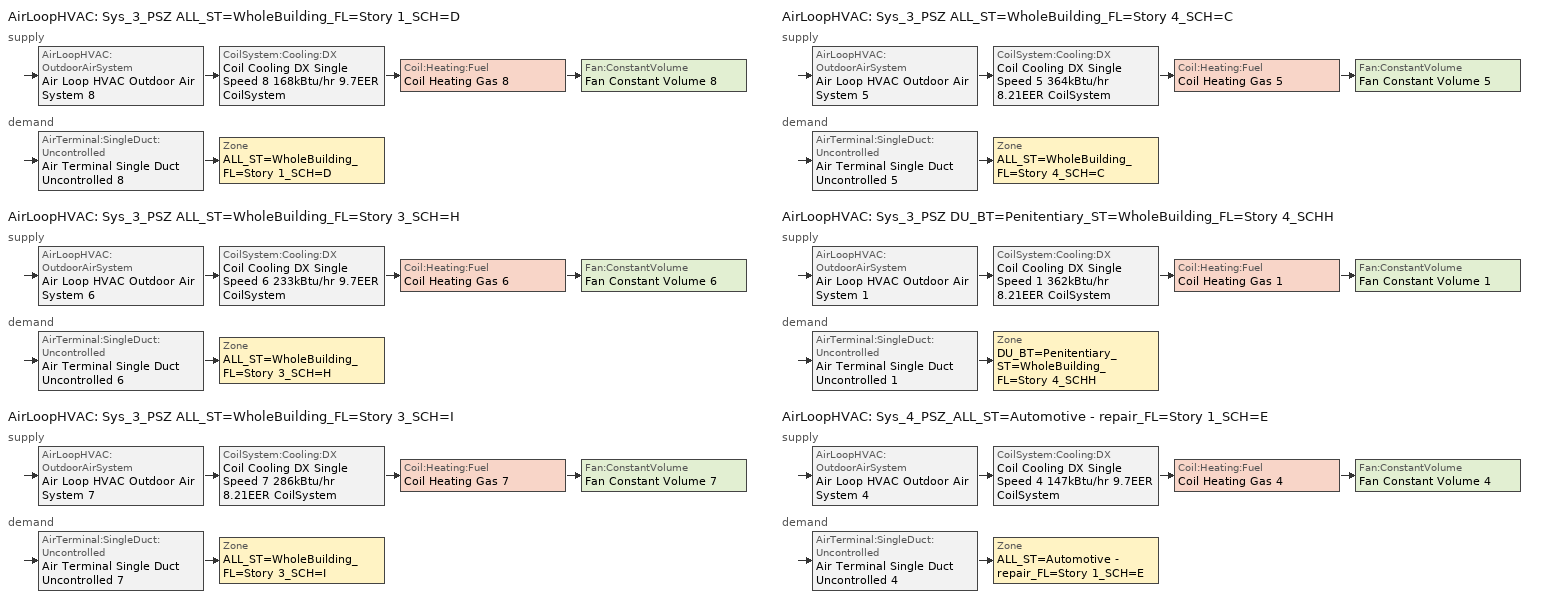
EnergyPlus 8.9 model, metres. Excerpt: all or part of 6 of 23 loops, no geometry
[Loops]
AirLoopHVAC 'Sys_3_PSZ ALL_ST=WholeBuilding_FL=Story 1_SCH=D'
 supply: AirLoopHVAC:OutdoorAirSystem 'Air Loop HVAC Outdoor Air System 8' > CoilSystem:Cooling:DX 'Coil Cooling DX Single Speed 8 168kBtu/hr 9.7EER CoilSystem' > Coil:Heating:Fuel 'Coil Heating Gas 8' > Fan:ConstantVolume 'Fan Constant Volume 8'
 demand: AirTerminal:SingleDuct:Uncontrolled 'Air Terminal Single Duct Uncontrolled 8' > Zone 'ALL_ST=WholeBuilding_FL=Story 1_SCH=D'
AirLoopHVAC 'Sys_3_PSZ ALL_ST=WholeBuilding_FL=Story 3_SCH=H'
 supply: AirLoopHVAC:OutdoorAirSystem 'Air Loop HVAC Outdoor Air System 6' > CoilSystem:Cooling:DX 'Coil Cooling DX Single Speed 6 233kBtu/hr 9.7EER CoilSystem' > Coil:Heating:Fuel 'Coil Heating Gas 6' > Fan:ConstantVolume 'Fan Constant Volume 6'
 demand: AirTerminal:SingleDuct:Uncontrolled 'Air Terminal Single Duct Uncontrolled 6' > Zone 'ALL_ST=WholeBuilding_FL=Story 3_SCH=H'
AirLoopHVAC 'Sys_3_PSZ ALL_ST=WholeBuilding_FL=Story 3_SCH=I'
 supply: AirLoopHVAC:OutdoorAirSystem 'Air Loop HVAC Outdoor Air System 7' > CoilSystem:Cooling:DX 'Coil Cooling DX Single Speed 7 286kBtu/hr 8.21EER CoilSystem' > Coil:Heating:Fuel 'Coil Heating Gas 7' > Fan:ConstantVolume 'Fan Constant Volume 7'
 demand: AirTerminal:SingleDuct:Uncontrolled 'Air Terminal Single Duct Uncontrolled 7' > Zone 'ALL_ST=WholeBuilding_FL=Story 3_SCH=I'
AirLoopHVAC 'Sys_3_PSZ ALL_ST=WholeBuilding_FL=Story 4_SCH=C'
 supply: AirLoopHVAC:OutdoorAirSystem 'Air Loop HVAC Outdoor Air System 5' > CoilSystem:Cooling:DX 'Coil Cooling DX Single Speed 5 364kBtu/hr 8.21EER CoilSystem' > Coil:Heating:Fuel 'Coil Heating Gas 5' > Fan:ConstantVolume 'Fan Constant Volume 5'
 demand: AirTerminal:SingleDuct:Uncontrolled 'Air Terminal Single Duct Uncontrolled 5' > Zone 'ALL_ST=WholeBuilding_FL=Story 4_SCH=C'
AirLoopHVAC 'Sys_3_PSZ DU_BT=Penitentiary_ST=WholeBuilding_FL=Story 4_SCHH'
 supply: AirLoopHVAC:OutdoorAirSystem 'Air Loop HVAC Outdoor Air System 1' > CoilSystem:Cooling:DX 'Coil Cooling DX Single Speed 1 362kBtu/hr 8.21EER CoilSystem' > Coil:Heating:Fuel 'Coil Heating Gas 1' > Fan:ConstantVolume 'Fan Constant Volume 1'
 demand: AirTerminal:SingleDuct:Uncontrolled 'Air Terminal Single Duct Uncontrolled 1' > Zone 'DU_BT=Penitentiary_ST=WholeBuilding_FL=Story 4_SCHH'
AirLoopHVAC 'Sys_4_PSZ_ALL_ST=Automotive - repair_FL=Story 1_SCH=E'
 supply: AirLoopHVAC:OutdoorAirSystem 'Air Loop HVAC Outdoor Air System 4' > CoilSystem:Cooling:DX 'Coil Cooling DX Single Speed 4 147kBtu/hr 9.7EER CoilSystem' > Coil:Heating:Fuel 'Coil Heating Gas 4' > Fan:ConstantVolume 'Fan Constant Volume 4'
 demand: AirTerminal:SingleDuct:Uncontrolled 'Air Terminal Single Duct Uncontrolled 4' > Zone 'ALL_ST=Automotive - repair_FL=Story 1_SCH=E'
[ZoneControl:Thermostat] Control Object Type 1=ThermostatSetpoint:DualSetpoint
Name | Zone or ZoneList | Control Type Schedule | Control Name 1
ALL_ST=Automotive - repair_FL=Story 1_SCH=E Thermostat | ALL_ST=Automotive - repair_FL=Story 1_SCH=E | ALL_ST=Automotive - repair_FL=Story 1_SCH=E Thermostat Schedule | Space Function Automotive - repair Thermostat 3
ALL_ST=WholeBuilding_FL=Story 1_SCH=D Thermostat | ALL_ST=WholeBuilding_FL=Story 1_SCH=D | ALL_ST=WholeBuilding_FL=Story 1_SCH=D Thermostat Schedule | School/university WholeBuilding Thermostat 3
ALL_ST=WholeBuilding_FL=Story 3_SCH=H Thermostat | ALL_ST=WholeBuilding_FL=Story 3_SCH=H | ALL_ST=WholeBuilding_FL=Story 3_SCH=H Thermostat Schedule | Police station WholeBuilding Thermostat 3
ALL_ST=WholeBuilding_FL=Story 3_SCH=I Thermostat | ALL_ST=WholeBuilding_FL=Story 3_SCH=I | ALL_ST=WholeBuilding_FL=Story 3_SCH=I Thermostat Schedule | Religious WholeBuilding Thermostat 3
ALL_ST=WholeBuilding_FL=Story 4_SCH=C Thermostat | ALL_ST=WholeBuilding_FL=Story 4_SCH=C | ALL_ST=WholeBuilding_FL=Story 4_SCH=C Thermostat Schedule | Performing arts theatre WholeBuilding Thermostat 3
DU_BT=Penitentiary_ST=WholeBuilding_FL=Story 4_SCHH Thermostat | DU_BT=Penitentiary_ST=WholeBuilding_FL=Story 4_SCHH | DU_BT=Penitentiary_ST=WholeBuilding_FL=Story 4_SCHH Thermostat Schedule | Penitentiary WholeBuilding Thermostat 3
[ThermostatSetpoint:DualSetpoint]
Name | Heating Setpoint Temperature Schedule | Cooling Setpoint Temperature Schedule
Space Function Automotive - repair Thermostat 3 | NECB-E-Thermostat Setpoint-Heating | NECB-E-Thermostat Setpoint-Cooling
School/university WholeBuilding Thermostat 3 | NECB-D-Thermostat Setpoint-Heating | NECB-D-Thermostat Setpoint-Cooling
Police station WholeBuilding Thermostat 3; Penitentiary WholeBuilding Thermostat 3 | NECB-H-Thermostat Setpoint-Heating | NECB-H-Thermostat Setpoint-Cooling
Religious WholeBuilding Thermostat 3 | NECB-I-Thermostat Setpoint-Heating | NECB-I-Thermostat Setpoint-Cooling
Performing arts theatre WholeBuilding Thermostat 3 | NECB-C-Thermostat Setpoint-Heating | NECB-C-Thermostat Setpoint-Cooling
[Zone equipment]
ALL_ST=Automotive - repair_FL=Story 1_SCH=E: Air Terminal Single Duct Uncontrolled 4, Zone HVAC Baseboard Convective Water 4
ALL_ST=WholeBuilding_FL=Story 1_SCH=D: Air Terminal Single Duct Uncontrolled 8, Zone HVAC Baseboard Convective Water 8
ALL_ST=WholeBuilding_FL=Story 3_SCH=H: Air Terminal Single Duct Uncontrolled 6, Zone HVAC Baseboard Convective Water 6
ALL_ST=WholeBuilding_FL=Story 3_SCH=I: Air Terminal Single Duct Uncontrolled 7, Zone HVAC Baseboard Convective Water 7
ALL_ST=WholeBuilding_FL=Story 4_SCH=C: Air Terminal Single Duct Uncontrolled 5, Zone HVAC Baseboard Convective Water 5
DU_BT=Penitentiary_ST=WholeBuilding_FL=Story 4_SCHH: Air Terminal Single Duct Uncontrolled 1, Zone HVAC Baseboard Convective Water 1
[Sizing:Zone] Zone Cooling Design Supply Air Temperature Input Method=SupplyAirTemperature; Zone Cooling Design Supply Air Temperature {C}=13; Zone Cooling Design Supply Air Temperature Difference {deltaC}=11.11; Zone Heating Design Supply Air Temperature Input Method=SupplyAirTemperature; Zone Heating Design Supply Air Temperature {C}=43; Zone Heating Design Supply Air Temperature Difference {deltaC}=11.11; Zone Cooling Design Supply Air Humidity Ratio {kgWater/kgDryAir}=0.0085; Zone Heating Design Supply Air Humidity Ratio {kgWater/kgDryAir}=0.008; Zone Heating Sizing Factor=1.3; Zone Cooling Sizing Factor=1.1; Cooling Design Air Flow Method=DesignDay; Cooling Design Air Flow Rate {m3/s}=0; Cooling Minimum Air Flow per Zone Floor Area {m3/s-m2}=0.000762; Cooling Minimum Air Flow {m3/s}=0; Cooling Minimum Air Flow Fraction=0; Heating Design Air Flow Method=DesignDay; Heating Design Air Flow Rate {m3/s}=0; Heating Maximum Air Flow per Zone Floor Area {m3/s-m2}=0.002032; Heating Maximum Air Flow {m3/s}=0.141576; Heating Maximum Air Flow Fraction=0.3; Account for Dedicated Outdoor Air System=No
Name | Design Specification Outdoor Air Object | Design Specification Zone Air Distribution Object
ALL_ST=Automotive - repair_FL=Story 1_SCH=E | Space Function Automotive - repair Ventilation | ALL_ST=Automotive - repair_FL=Story 1_SCH=E Design Spec Zone Air Dist
ALL_ST=WholeBuilding_FL=Story 1_SCH=D | School/university WholeBuilding Ventilation | ALL_ST=WholeBuilding_FL=Story 1_SCH=D Design Spec Zone Air Dist
ALL_ST=WholeBuilding_FL=Story 3_SCH=H | Police station WholeBuilding Ventilation | ALL_ST=WholeBuilding_FL=Story 3_SCH=H Design Spec Zone Air Dist
ALL_ST=WholeBuilding_FL=Story 3_SCH=I | Religious WholeBuilding Ventilation | ALL_ST=WholeBuilding_FL=Story 3_SCH=I Design Spec Zone Air Dist
ALL_ST=WholeBuilding_FL=Story 4_SCH=C | Performing arts theatre WholeBuilding Ventilation | ALL_ST=WholeBuilding_FL=Story 4_SCH=C Design Spec Zone Air Dist
DU_BT=Penitentiary_ST=WholeBuilding_FL=Story 4_SCHH | Penitentiary WholeBuilding Ventilation | DU_BT=Penitentiary_ST=WholeBuilding_FL=Story 4_SCHH Design Spec Zone Air Dist
[DesignSpecification:ZoneAirDistribution] Zone Air Distribution Effectiveness in Cooling Mode=1; Zone Air Distribution Effectiveness in Heating Mode=1
ALL_ST=Automotive - repair_FL=Story 1_SCH=E Design Spec Zone Air Dist; ALL_ST=WholeBuilding_FL=Story 1_SCH=D Design Spec Zone Air Dist; ALL_ST=WholeBuilding_FL=Story 3_SCH=H Design Spec Zone Air Dist; ALL_ST=WholeBuilding_FL=Story 3_SCH=I Design Spec Zone Air Dist; ALL_ST=WholeBuilding_FL=Story 4_SCH=C Design Spec Zone Air Dist; DU_BT=Penitentiary_ST=WholeBuilding_FL=Story 4_SCHH Design Spec Zone Air Dist
[Controller:MechanicalVentilation] Demand Controlled Ventilation=No; System Outdoor Air Method=ZoneSum
Name | Availability Schedule | Zone Name 1 | Design Specification Outdoor Air Object Name 1 | Design Specification Zone Air Distribution Object Name 1
Controller Mechanical Ventilation 4 | Sys_4_PSZ_ALL_ST=Automotive - repair_FL=Story 1_SCH=E Occ Sch | ALL_ST=Automotive - repair_FL=Story 1_SCH=E | Space Function Automotive - repair Ventilation | ALL_ST=Automotive - repair_FL=Story 1_SCH=E Design Spec Zone Air Dist
Controller Mechanical Ventilation 8 | Sys_3_PSZ ALL_ST=WholeBuilding_FL=Story 1_SCH=D Occ Sch | ALL_ST=WholeBuilding_FL=Story 1_SCH=D | School/university WholeBuilding Ventilation | ALL_ST=WholeBuilding_FL=Story 1_SCH=D Design Spec Zone Air Dist
Controller Mechanical Ventilation 6 | Sys_3_PSZ ALL_ST=WholeBuilding_FL=Story 3_SCH=H Occ Sch | ALL_ST=WholeBuilding_FL=Story 3_SCH=H | Police station WholeBuilding Ventilation | ALL_ST=WholeBuilding_FL=Story 3_SCH=H Design Spec Zone Air Dist
Controller Mechanical Ventilation 7 | Sys_3_PSZ ALL_ST=WholeBuilding_FL=Story 3_SCH=I Occ Sch | ALL_ST=WholeBuilding_FL=Story 3_SCH=I | Religious WholeBuilding Ventilation | ALL_ST=WholeBuilding_FL=Story 3_SCH=I Design Spec Zone Air Dist
Controller Mechanical Ventilation 5 | Sys_3_PSZ ALL_ST=WholeBuilding_FL=Story 4_SCH=C Occ Sch | ALL_ST=WholeBuilding_FL=Story 4_SCH=C | Performing arts theatre WholeBuilding Ventilation | ALL_ST=WholeBuilding_FL=Story 4_SCH=C Design Spec Zone Air Dist
Controller Mechanical Ventilation 1 | Sys_3_PSZ DU_BT=Penitentiary_ST=WholeBuilding_FL=Story 4_SCHH Occ Sch | DU_BT=Penitentiary_ST=WholeBuilding_FL=Story 4_SCHH | Penitentiary WholeBuilding Ventilation | DU_BT=Penitentiary_ST=WholeBuilding_FL=Story 4_SCHH Design Spec Zone Air Dist
[DesignSpecification:OutdoorAir] Outdoor Air Method=Sum; Outdoor Air Flow per Person {m3/s-person}=0; Outdoor Air Flow per Zone {m3/s}=0; Outdoor Air Flow Air Changes per Hour {1/hr}=0
Name | Outdoor Air Flow per Zone Floor Area {m3/s-m2}
Space Function Automotive - repair Ventilation | 0.00127
School/university WholeBuilding Ventilation | 0.00074676
Police station WholeBuilding Ventilation | 0.00040132
Religious WholeBuilding Ventilation | 0.00077724
Performing arts theatre WholeBuilding Ventilation | 0.00059944
Penitentiary WholeBuilding Ventilation | 0.000381
[AirTerminal:SingleDuct:Uncontrolled] Availability Schedule=Always On Discrete; Maximum Air Flow Rate {m3/s}=AutoSize
Air Terminal Single Duct Uncontrolled 4; Air Terminal Single Duct Uncontrolled 8; Air Terminal Single Duct Uncontrolled 6; Air Terminal Single Duct Uncontrolled 7; Air Terminal Single Duct Uncontrolled 5; Air Terminal Single Duct Uncontrolled 1
[AirLoopHVAC] Design Supply Air Flow Rate {m3/s}=AutoSize
Sys_3_PSZ ALL_ST=WholeBuilding_FL=Story 1_SCH=D; Sys_3_PSZ ALL_ST=WholeBuilding_FL=Story 3_SCH=H; Sys_3_PSZ ALL_ST=WholeBuilding_FL=Story 3_SCH=I; Sys_3_PSZ ALL_ST=WholeBuilding_FL=Story 4_SCH=C; Sys_3_PSZ DU_BT=Penitentiary_ST=WholeBuilding_FL=Story 4_SCHH; Sys_4_PSZ_ALL_ST=Automotive - repair_FL=Story 1_SCH=E
[Sizing:System] Type of Load to Size On=Sensible; Design Outdoor Air Flow Rate {m3/s}=Autosize; Central Heating Maximum System Air Flow Ratio=1; Preheat Design Temperature {C}=7; Preheat Design Humidity Ratio {kgWater/kgDryAir}=0.008; Precool Design Temperature {C}=13; Precool Design Humidity Ratio {kgWater/kgDryAir}=0.008; Central Cooling Design Supply Air Temperature {C}=13; Central Heating Design Supply Air Temperature {C}=43; Type of Zone Sum to Use=NonCoincident; 100% Outdoor Air in Cooling=No; 100% Outdoor Air in Heating=No; Central Cooling Design Supply Air Humidity Ratio {kgWater/kgDryAir}=0.0085; Central Heating Design Supply Air Humidity Ratio {kgWater/kgDryAir}=0.008; Cooling Supply Air Flow Rate Method=DesignDay; Cooling Supply Air Flow Rate {m3/s}=0; Cooling Supply Air Flow Rate Per Floor Area {m3/s-m2}=0.00996765; Cooling Fraction of Autosized Cooling Supply Air Flow Rate=1; Cooling Supply Air Flow Rate Per Unit Cooling Capacity {m3/s-W}=3.94755e-05; Heating Supply Air Flow Rate Method=DesignDay; Heating Supply Air Flow Rate {m3/s}=0; Heating Supply Air Flow Rate Per Floor Area {m3/s-m2}=0.00996765; Heating Fraction of Autosized Heating Supply Air Flow Rate=1; Heating Fraction of Autosized Cooling Supply Air Flow Rate=1; Heating Supply Air Flow Rate Per Unit Heating Capacity {m3/s-W}=3.15882e-05; System Outdoor Air Method=ZoneSum; Zone Maximum Outdoor Air Fraction=1; Cooling Design Capacity Method=CoolingDesignCapacity; Cooling Design Capacity {W}=Autosize; Cooling Design Capacity Per Floor Area {W/m2}=234.7; Fraction of Autosized Cooling Design Capacity=1; Heating Design Capacity Method=HeatingDesignCapacity; Heating Design Capacity {W}=Autosize; Heating Design Capacity Per Floor Area {W/m2}=157; Fraction of Autosized Heating Design Capacity=1; Central Cooling Capacity Control Method=OnOff
Sys_3_PSZ ALL_ST=WholeBuilding_FL=Story 1_SCH=D; Sys_3_PSZ ALL_ST=WholeBuilding_FL=Story 3_SCH=H; Sys_3_PSZ ALL_ST=WholeBuilding_FL=Story 3_SCH=I; Sys_3_PSZ ALL_ST=WholeBuilding_FL=Story 4_SCH=C; Sys_3_PSZ DU_BT=Penitentiary_ST=WholeBuilding_FL=Story 4_SCHH; Sys_4_PSZ_ALL_ST=Automotive - repair_FL=Story 1_SCH=E
[Controller:OutdoorAir] Minimum Outdoor Air Flow Rate {m3/s}=Autosize; Maximum Outdoor Air Flow Rate {m3/s}=Autosize; Economizer Control Type=DifferentialEnthalpy; Economizer Control Action Type=ModulateFlow; Lockout Type=NoLockout; Minimum Limit Type=FixedMinimum; High Humidity Control=No; Control High Indoor Humidity Based on Outdoor Humidity Ratio=Yes
Name | Minimum Outdoor Air Schedule | Mechanical Ventilation Controller | Heat Recovery Bypass Control Type
Controller Outdoor Air 8 | Sys_3_PSZ ALL_ST=WholeBuilding_FL=Story 1_SCH=D Occ Sch | Controller Mechanical Ventilation 8 | BypassWhenWithinEconomizerLimits
Controller Outdoor Air 6 | Sys_3_PSZ ALL_ST=WholeBuilding_FL=Story 3_SCH=H Occ Sch | Controller Mechanical Ventilation 6 | BypassWhenWithinEconomizerLimits
Controller Outdoor Air 7 | Sys_3_PSZ ALL_ST=WholeBuilding_FL=Story 3_SCH=I Occ Sch | Controller Mechanical Ventilation 7 | BypassWhenWithinEconomizerLimits
Controller Outdoor Air 5 | Sys_3_PSZ ALL_ST=WholeBuilding_FL=Story 4_SCH=C Occ Sch | Controller Mechanical Ventilation 5 | BypassWhenWithinEconomizerLimits
Controller Outdoor Air 1 | Sys_3_PSZ DU_BT=Penitentiary_ST=WholeBuilding_FL=Story 4_SCHH Occ Sch | Controller Mechanical Ventilation 1 | BypassWhenWithinEconomizerLimits
Controller Outdoor Air 4 | Sys_4_PSZ_ALL_ST=Automotive - repair_FL=Story 1_SCH=E Occ Sch | Controller Mechanical Ventilation 4 | BypassWhenOAFlowGreaterThanMinimum
[HeatExchanger:AirToAir:SensibleAndLatent]
Sys_4_PSZ_ALL_ST=Automotive - repair_FL=Story 1_SCH=E ERV: Availability Schedule=Always On Discrete; Nominal Supply Air Flow Rate {m3/s}=Autosize; Sensible Effectiveness at 100% Heating Air Flow=0.5; Latent Effectiveness at 100% Heating Air Flow=0.5; Sensible Effectiveness at 75% Heating Air Flow=0.5; Latent Effectiveness at 75% Heating Air Flow=0.5; Sensible Effectiveness at 100% Cooling Air Flow=0.5; Latent Effectiveness at 100% Cooling Air Flow=0.5; Sensible Effectiveness at 75% Cooling Air Flow=0.5; Latent Effectiveness at 75% Cooling Air Flow=0.5; Nominal Electric Power {W}=1758.55; Supply Air Outlet Temperature Control=Yes; Heat Exchanger Type=Rotary; Frost Control Type=ExhaustOnly; Threshold Temperature {C}=-23.3; Initial Defrost Time Fraction=0.167; Rate of Defrost Time Fraction Increase {1/K}=1.44; Economizer Lockout=Yes
[SetpointManager:OutdoorAirPretreat]
Setpoint Manager Outdoor Air Pretreat 7: Control Variable=Temperature; Minimum Setpoint Temperature {C}=-99; Maximum Setpoint Temperature {C}=99; Minimum Setpoint Humidity Ratio {kgWater/kgDryAir}=1e-05; Maximum Setpoint Humidity Ratio {kgWater/kgDryAir}=1
[SetpointManager:MixedAir] Control Variable=Temperature
Node 133 OS Default SPM; Node 132 OS Default SPM; Node 131 OS Default SPM; Node 107 OS Default SPM; Node 106 OS Default SPM; Node 105 OS Default SPM; Node 120 OS Default SPM; Node 119 OS Default SPM; Node 118 OS Default SPM; Node 94 OS Default SPM; Node 93 OS Default SPM; Node 92 OS Default SPM; Node 35 OS Default SPM; Node 33 OS Default SPM; Node 32 OS Default SPM; Node 81 OS Default SPM; Node 80 OS Default SPM; Node 79 OS Default SPM
[CoilSystem:Cooling:DX] Availability Schedule=Always On Discrete
Name | Cooling Coil
Coil Cooling DX Single Speed 8 168kBtu/hr 9.7EER CoilSystem | Coil Cooling DX Single Speed 8 168kBtu/hr 9.7EER
Coil Cooling DX Single Speed 6 233kBtu/hr 9.7EER CoilSystem | Coil Cooling DX Single Speed 6 233kBtu/hr 9.7EER
Coil Cooling DX Single Speed 7 286kBtu/hr 8.21EER CoilSystem | Coil Cooling DX Single Speed 7 286kBtu/hr 8.21EER
Coil Cooling DX Single Speed 5 364kBtu/hr 8.21EER CoilSystem | Coil Cooling DX Single Speed 5 364kBtu/hr 8.21EER
Coil Cooling DX Single Speed 1 362kBtu/hr 8.21EER CoilSystem | Coil Cooling DX Single Speed 1 362kBtu/hr 8.21EER
Coil Cooling DX Single Speed 4 147kBtu/hr 9.7EER CoilSystem | Coil Cooling DX Single Speed 4 147kBtu/hr 9.7EER
[Coil:Cooling:DX:SingleSpeed] Availability Schedule=Always On Discrete; Gross Rated Total Cooling Capacity {W}=Autosize; Gross Rated Sensible Heat Ratio=Autosize; Rated Air Flow Rate {m3/s}=Autosize; Rated Evaporator Fan Power Per Volume Flow Rate {W/(m3/s)}=773.3; Total Cooling Capacity Function of Temperature Curve=DXCOOL-NECB2011-REF-CAPFT; Total Cooling Capacity Function of Flow Fraction Curve=DXCOOL-NECB2011-REF-CAPFFLOW; Energy Input Ratio Function of Temperature Curve=DXCOOL-NECB2011-REF-COOLEIRFT; Energy Input Ratio Function of Flow Fraction Curve=DXCOOL-NECB2011-REF-COOLEIRFFLOW; Part Load Fraction Correlation Curve=DXCOOL-NECB2011-REF-COOLPLFFPLR; Condenser Type=AirCooled; Evaporative Condenser Effectiveness=0; Evaporative Condenser Air Flow Rate {m3/s}=Autosize; Evaporative Condenser Pump Rated Power Consumption {W}=Autosize; Crankcase Heater Capacity {W}=0; Maximum Outdoor Dry-Bulb Temperature for Crankcase Heater Operation {C}=0; Basin Heater Capacity {W/K}=0; Basin Heater Setpoint Temperature {C}=10
Name | Gross Rated Cooling COP {W/W}
Coil Cooling DX Single Speed 8 168kBtu/hr 9.7EER | 3.40641
Coil Cooling DX Single Speed 6 233kBtu/hr 9.7EER | 3.45573
Coil Cooling DX Single Speed 7 286kBtu/hr 8.21EER | 2.9592
Coil Cooling DX Single Speed 5 364kBtu/hr 8.21EER | 3.00945
Coil Cooling DX Single Speed 1 362kBtu/hr 8.21EER | 3.00797
Coil Cooling DX Single Speed 4 147kBtu/hr 9.7EER | 3.39037
[Coil:Heating:Fuel] Availability Schedule=Always On Discrete; Fuel Type=NaturalGas; Burner Efficiency=0.81; Nominal Capacity {W}=AutoSize; Parasitic Electric Load {W}=0; Part Load Fraction Correlation Curve=FURNACE-EFFPLR-NECB2011; Parasitic Fuel Load {W}=0
Coil Heating Gas 8; Coil Heating Gas 6; Coil Heating Gas 7; Coil Heating Gas 5; Coil Heating Gas 1; Coil Heating Gas 4
[Fan:ConstantVolume] Fan Total Efficiency=0.39975; Pressure Rise {Pa}=640; Maximum Flow Rate {m3/s}=AutoSize; Motor Efficiency=0.615; Motor In Airstream Fraction=1
Name | Availability Schedule
Fan Constant Volume 8 | Sys_3_PSZ ALL_ST=WholeBuilding_FL=Story 1_SCH=D Occ Sch
Fan Constant Volume 6 | Sys_3_PSZ ALL_ST=WholeBuilding_FL=Story 3_SCH=H Occ Sch
Fan Constant Volume 7 | Sys_3_PSZ ALL_ST=WholeBuilding_FL=Story 3_SCH=I Occ Sch
Fan Constant Volume 5 | Sys_3_PSZ ALL_ST=WholeBuilding_FL=Story 4_SCH=C Occ Sch
Fan Constant Volume 1 | Sys_3_PSZ DU_BT=Penitentiary_ST=WholeBuilding_FL=Story 4_SCHH Occ Sch
Fan Constant Volume 4 | Sys_4_PSZ_ALL_ST=Automotive - repair_FL=Story 1_SCH=E Occ Sch
[SetpointManager:SingleZone:Reheat] Control Variable=Temperature; Minimum Supply Air Temperature {C}=13; Maximum Supply Air Temperature {C}=43
Name | Control Zone
Setpoint Manager Single Zone Reheat 8 | ALL_ST=WholeBuilding_FL=Story 1_SCH=D
Setpoint Manager Single Zone Reheat 6 | ALL_ST=WholeBuilding_FL=Story 3_SCH=H
Setpoint Manager Single Zone Reheat 7 | ALL_ST=WholeBuilding_FL=Story 3_SCH=I
Setpoint Manager Single Zone Reheat 5 | ALL_ST=WholeBuilding_FL=Story 4_SCH=C
Setpoint Manager Single Zone Reheat 1 | DU_BT=Penitentiary_ST=WholeBuilding_FL=Story 4_SCHH
Setpoint Manager Single Zone Reheat 4 | ALL_ST=Automotive - repair_FL=Story 1_SCH=E
[Schedule:Compact]
ALL_ST=Automotive - repair_FL=Story 1_SCH=E Thermostat Schedule; ALL_ST=WholeBuilding_FL=Story 1_SCH=D Thermostat Schedule; ALL_ST=WholeBuilding_FL=Story 3_SCH=H Thermostat Schedule; ALL_ST=WholeBuilding_FL=Story 3_SCH=I Thermostat Schedule; ALL_ST=WholeBuilding_FL=Story 4_SCH=C Thermostat Schedule; DU_BT=Penitentiary_ST=WholeBuilding_FL=Story 4_SCHH Thermostat Schedule: Through: 12/31, For: AllDays, Until: 24:00, 4
[Schedule:Day:Interval]
NECB-C-Thermostat Setpoint-Heating Sun|Hol Day: No, 09:00, 18, 10:00, 20, 19:00, 22, 24:00, 18
NECB-C-Thermostat Setpoint-Heating Default|Wkdy Day; NECB-C-Thermostat Setpoint-Heating Sat Day; NECB-C-Thermostat Setpoint-Heating Default: No, 07:00, 18, 08:00, 20, 21:00, 22, 24:00, 18
NECB-C-Thermostat Setpoint-Cooling Sun|Hol Day: No, 09:00, 35, 19:00, 24, 24:00, 35
NECB-C-Thermostat Setpoint-Cooling Default|Wkdy Day; NECB-C-Thermostat Setpoint-Cooling Sat Day; NECB-C-Thermostat Setpoint-Cooling Default: No, 07:00, 35, 21:00, 24, 24:00, 35
NECB-E-Thermostat Setpoint-Heating Sun|Hol Day; NECB-D-Thermostat Setpoint-Heating Sun|Hol Day; NECB-D-Thermostat Setpoint-Heating Sat Day: No, 24:00, 18
NECB-E-Thermostat Setpoint-Heating Default|Wkdy Day; NECB-E-Thermostat Setpoint-Heating Default: No, 07:00, 18, 08:00, 20, 19:00, 22, 24:00, 18
NECB-E-Thermostat Setpoint-Heating Sat Day: No, 08:00, 18, 09:00, 20, 17:00, 22, 24:00, 18
NECB-E-Thermostat Setpoint-Cooling Sun|Hol Day; NECB-D-Thermostat Setpoint-Cooling Sun|Hol Day; NECB-D-Thermostat Setpoint-Cooling Sat Day: No, 24:00, 35
NECB-E-Thermostat Setpoint-Cooling Default|Wkdy Day; NECB-E-Thermostat Setpoint-Cooling Default: No, 07:00, 35, 19:00, 24, 24:00, 35
NECB-E-Thermostat Setpoint-Cooling Sat Day: No, 08:00, 35, 17:00, 24, 24:00, 35
Sys_4_PSZ_ALL_ST=Automotive - repair_FL=Story 1_SCH=E Occ Sch Sunday; Sys_3_PSZ ALL_ST=WholeBuilding_FL=Story 1_SCH=D Occ Sch Sunday; Sys_3_PSZ ALL_ST=WholeBuilding_FL=Story 1_SCH=D Occ Sch Saturday: No, 24:00, 0
Sys_4_PSZ_ALL_ST=Automotive - repair_FL=Story 1_SCH=E Occ Sch Monday; Sys_4_PSZ_ALL_ST=Automotive - repair_FL=Story 1_SCH=E Occ Sch Tuesday; Sys_4_PSZ_ALL_ST=Automotive - repair_FL=Story 1_SCH=E Occ Sch Wednesday; Sys_4_PSZ_ALL_ST=Automotive - repair_FL=Story 1_SCH=E Occ Sch Thursday; Sys_4_PSZ_ALL_ST=Automotive - repair_FL=Story 1_SCH=E Occ Sch Friday: No, 08:00, 0, 19:00, 1, 24:00, 0
Sys_4_PSZ_ALL_ST=Automotive - repair_FL=Story 1_SCH=E Occ Sch Saturday: No, 09:00, 0, 13:00, 1, 24:00, 0
Sys_4_PSZ_ALL_ST=Automotive - repair_FL=Story 1_SCH=E Occ Sch Default; Sys_4_PSZ_ALL_ST=Automotive - repair_FL=Story 1_SCH=E Occ Sch Summer Design Day; Sys_4_PSZ_ALL_ST=Automotive - repair_FL=Story 1_SCH=E Occ Sch Winter Design Day; Sys_3_PSZ ALL_ST=WholeBuilding_FL=Story 1_SCH=D Occ Sch Default; Sys_3_PSZ ALL_ST=WholeBuilding_FL=Story 1_SCH=D Occ Sch Summer Design Day; Sys_3_PSZ ALL_ST=WholeBuilding_FL=Story 1_SCH=D Occ Sch Winter Design Day; Sys_3_PSZ ALL_ST=WholeBuilding_FL=Story 3_SCH=H Occ Sch Sunday; Sys_3_PSZ ALL_ST=WholeBuilding_FL=Story 3_SCH=H Occ Sch Monday; Sys_3_PSZ ALL_ST=WholeBuilding_FL=Story 3_SCH=H Occ Sch Tuesday; Sys_3_PSZ ALL_ST=WholeBuilding_FL=Story 3_SCH=H Occ Sch Wednesday; Sys_3_PSZ ALL_ST=WholeBuilding_FL=Story 3_SCH=H Occ Sch Thursday; Sys_3_PSZ ALL_ST=WholeBuilding_FL=Story 3_SCH=H Occ Sch Friday; Sys_3_PSZ ALL_ST=WholeBuilding_FL=Story 3_SCH=H Occ Sch Saturday; Sys_3_PSZ ALL_ST=WholeBuilding_FL=Story 3_SCH=H Occ Sch Default; Sys_3_PSZ ALL_ST=WholeBuilding_FL=Story 3_SCH=H Occ Sch Summer Design Day; Sys_3_PSZ ALL_ST=WholeBuilding_FL=Story 3_SCH=H Occ Sch Winter Design Day; Sys_3_PSZ ALL_ST=WholeBuilding_FL=Story 3_SCH=I Occ Sch Default; Sys_3_PSZ ALL_ST=WholeBuilding_FL=Story 3_SCH=I Occ Sch Summer Design Day; Sys_3_PSZ ALL_ST=WholeBuilding_FL=Story 3_SCH=I Occ Sch Winter Design Day; Sys_3_PSZ ALL_ST=WholeBuilding_FL=Story 4_SCH=C Occ Sch Default; Sys_3_PSZ ALL_ST=WholeBuilding_FL=Story 4_SCH=C Occ Sch Summer Design Day; Sys_3_PSZ ALL_ST=WholeBuilding_FL=Story 4_SCH=C Occ Sch Winter Design Day; Sys_3_PSZ DU_BT=Penitentiary_ST=WholeBuilding_FL=Story 4_SCHH Occ Sch Sunday; Sys_3_PSZ DU_BT=Penitentiary_ST=WholeBuilding_FL=Story 4_SCHH Occ Sch Monday; Sys_3_PSZ DU_BT=Penitentiary_ST=WholeBuilding_FL=Story 4_SCHH Occ Sch Tuesday; Sys_3_PSZ DU_BT=Penitentiary_ST=WholeBuilding_FL=Story 4_SCHH Occ Sch Wednesday; Sys_3_PSZ DU_BT=Penitentiary_ST=WholeBuilding_FL=Story 4_SCHH Occ Sch Thursday; Sys_3_PSZ DU_BT=Penitentiary_ST=WholeBuilding_FL=Story 4_SCHH Occ Sch Friday; Sys_3_PSZ DU_BT=Penitentiary_ST=WholeBuilding_FL=Story 4_SCHH Occ Sch Saturday; Sys_3_PSZ DU_BT=Penitentiary_ST=WholeBuilding_FL=Story 4_SCHH Occ Sch Default; Sys_3_PSZ DU_BT=Penitentiary_ST=WholeBuilding_FL=Story 4_SCHH Occ Sch Summer Design Day; Sys_3_PSZ DU_BT=Penitentiary_ST=WholeBuilding_FL=Story 4_SCHH Occ Sch Winter Design Day: No, 24:00, 1
NECB-D-Thermostat Setpoint-Heating Default|Wkdy Day; NECB-D-Thermostat Setpoint-Heating Default: No, 07:00, 18, 08:00, 20, 23:00, 22, 24:00, 18
NECB-D-Thermostat Setpoint-Cooling Default|Wkdy Day; NECB-D-Thermostat Setpoint-Cooling Default: No, 07:00, 35, 23:00, 24, 24:00, 35
Sys_3_PSZ ALL_ST=WholeBuilding_FL=Story 1_SCH=D Occ Sch Monday; Sys_3_PSZ ALL_ST=WholeBuilding_FL=Story 1_SCH=D Occ Sch Tuesday; Sys_3_PSZ ALL_ST=WholeBuilding_FL=Story 1_SCH=D Occ Sch Wednesday; Sys_3_PSZ ALL_ST=WholeBuilding_FL=Story 1_SCH=D Occ Sch Thursday; Sys_3_PSZ ALL_ST=WholeBuilding_FL=Story 1_SCH=D Occ Sch Friday: No, 09:00, 0, 18:00, 1, 19:00, 0, 22:00, 1, 24:00, 0
NECB-H-Thermostat Setpoint-Heating Sun|Hol Day; NECB-H-Thermostat Setpoint-Heating Default|Wkdy Day; NECB-H-Thermostat Setpoint-Heating Sat Day; NECB-H-Thermostat Setpoint-Heating Default: No, 01:00, 22, 07:00, 18, 08:00, 20, 24:00, 22
NECB-H-Thermostat Setpoint-Cooling Sun|Hol Day; NECB-H-Thermostat Setpoint-Cooling Default|Wkdy Day; NECB-H-Thermostat Setpoint-Cooling Sat Day; NECB-H-Thermostat Setpoint-Cooling Default: No, 24:00, 24
NECB-I-Thermostat Setpoint-Heating Sun|Hol Day: No, 07:00, 18, 08:00, 20, 14:00, 22, 24:00, 18
NECB-I-Thermostat Setpoint-Heating Default|Wkdy Day; NECB-I-Thermostat Setpoint-Heating Default: No, 14:00, 18, 15:00, 20, 24:00, 22
NECB-I-Thermostat Setpoint-Heating Sat Day: No, 10:00, 18, 11:00, 20, 24:00, 22
NECB-I-Thermostat Setpoint-Cooling Sun|Hol Day: No, 07:00, 35, 14:00, 24, 24:00, 35
NECB-I-Thermostat Setpoint-Cooling Default|Wkdy Day; NECB-I-Thermostat Setpoint-Cooling Default: No, 14:00, 35, 24:00, 24
NECB-I-Thermostat Setpoint-Cooling Sat Day: No, 10:00, 35, 24:00, 24
Sys_3_PSZ ALL_ST=WholeBuilding_FL=Story 3_SCH=I Occ Sch Sunday: No, 08:00, 0, 14:00, 1, 24:00, 0
Sys_3_PSZ ALL_ST=WholeBuilding_FL=Story 3_SCH=I Occ Sch Monday; Sys_3_PSZ ALL_ST=WholeBuilding_FL=Story 3_SCH=I Occ Sch Tuesday; Sys_3_PSZ ALL_ST=WholeBuilding_FL=Story 3_SCH=I Occ Sch Wednesday; Sys_3_PSZ ALL_ST=WholeBuilding_FL=Story 3_SCH=I Occ Sch Thursday; Sys_3_PSZ ALL_ST=WholeBuilding_FL=Story 3_SCH=I Occ Sch Friday: No, 18:00, 0, 24:00, 1
Sys_3_PSZ ALL_ST=WholeBuilding_FL=Story 3_SCH=I Occ Sch Saturday: No, 13:00, 0, 24:00, 1
Sys_3_PSZ ALL_ST=WholeBuilding_FL=Story 4_SCH=C Occ Sch Sunday: No, 11:00, 0, 19:00, 1, 24:00, 0
Sys_3_PSZ ALL_ST=WholeBuilding_FL=Story 4_SCH=C Occ Sch Monday; Sys_3_PSZ ALL_ST=WholeBuilding_FL=Story 4_SCH=C Occ Sch Tuesday; Sys_3_PSZ ALL_ST=WholeBuilding_FL=Story 4_SCH=C Occ Sch Wednesday; Sys_3_PSZ ALL_ST=WholeBuilding_FL=Story 4_SCH=C Occ Sch Thursday; Sys_3_PSZ ALL_ST=WholeBuilding_FL=Story 4_SCH=C Occ Sch Friday; Sys_3_PSZ ALL_ST=WholeBuilding_FL=Story 4_SCH=C Occ Sch Saturday: No, 09:00, 0, 21:00, 1, 24:00, 0
[Schedule:Week:Daily]
NECB-C-Thermostat Setpoint-Heating Week Rule - Jan1-Dec31: NECB-C-Thermostat Setpoint-Heating Sun|Hol Day, NECB-C-Thermostat Setpoint-Heating Default|Wkdy Day, NECB-C-Thermostat Setpoint-Heating Default|Wkdy Day, NECB-C-Thermostat Setpoint-Heating Default|Wkdy Day, NECB-C-Thermostat Setpoint-Heating Default|Wkdy Day, NECB-C-Thermostat Setpoint-Heating Default|Wkdy Day, NECB-C-Thermostat Setpoint-Heating Sat Day, NECB-C-Thermostat Setpoint-Heating Default, NECB-C-Thermostat Setpoint-Heating Default, NECB-C-Thermostat Setpoint-Heating Default, NECB-C-Thermostat Setpoint-Heating Default, NECB-C-Thermostat Setpoint-Heating Default
NECB-C-Thermostat Setpoint-Cooling Week Rule - Jan1-Dec31: NECB-C-Thermostat Setpoint-Cooling Sun|Hol Day, NECB-C-Thermostat Setpoint-Cooling Default|Wkdy Day, NECB-C-Thermostat Setpoint-Cooling Default|Wkdy Day, NECB-C-Thermostat Setpoint-Cooling Default|Wkdy Day, NECB-C-Thermostat Setpoint-Cooling Default|Wkdy Day, NECB-C-Thermostat Setpoint-Cooling Default|Wkdy Day, NECB-C-Thermostat Setpoint-Cooling Sat Day, NECB-C-Thermostat Setpoint-Cooling Default, NECB-C-Thermostat Setpoint-Cooling Default, NECB-C-Thermostat Setpoint-Cooling Default, NECB-C-Thermostat Setpoint-Cooling Default, NECB-C-Thermostat Setpoint-Cooling Default
NECB-E-Thermostat Setpoint-Heating Week Rule - Jan1-Dec31: NECB-E-Thermostat Setpoint-Heating Sun|Hol Day, NECB-E-Thermostat Setpoint-Heating Default|Wkdy Day, NECB-E-Thermostat Setpoint-Heating Default|Wkdy Day, NECB-E-Thermostat Setpoint-Heating Default|Wkdy Day, NECB-E-Thermostat Setpoint-Heating Default|Wkdy Day, NECB-E-Thermostat Setpoint-Heating Default|Wkdy Day, NECB-E-Thermostat Setpoint-Heating Sat Day, NECB-E-Thermostat Setpoint-Heating Default, NECB-E-Thermostat Setpoint-Heating Default, NECB-E-Thermostat Setpoint-Heating Default, NECB-E-Thermostat Setpoint-Heating Default, NECB-E-Thermostat Setpoint-Heating Default
NECB-E-Thermostat Setpoint-Cooling Week Rule - Jan1-Dec31: NECB-E-Thermostat Setpoint-Cooling Sun|Hol Day, NECB-E-Thermostat Setpoint-Cooling Default|Wkdy Day, NECB-E-Thermostat Setpoint-Cooling Default|Wkdy Day, NECB-E-Thermostat Setpoint-Cooling Default|Wkdy Day, NECB-E-Thermostat Setpoint-Cooling Default|Wkdy Day, NECB-E-Thermostat Setpoint-Cooling Default|Wkdy Day, NECB-E-Thermostat Setpoint-Cooling Sat Day, NECB-E-Thermostat Setpoint-Cooling Default, NECB-E-Thermostat Setpoint-Cooling Default, NECB-E-Thermostat Setpoint-Cooling Default, NECB-E-Thermostat Setpoint-Cooling Default, NECB-E-Thermostat Setpoint-Cooling Default
Sys_4_PSZ_ALL_ST=Automotive - repair_FL=Story 1_SCH=E Occ Sch Week Rule - Jan1-Dec31: Sys_4_PSZ_ALL_ST=Automotive - repair_FL=Story 1_SCH=E Occ Sch Sunday, Sys_4_PSZ_ALL_ST=Automotive - repair_FL=Story 1_SCH=E Occ Sch Monday, Sys_4_PSZ_ALL_ST=Automotive - repair_FL=Story 1_SCH=E Occ Sch Tuesday, Sys_4_PSZ_ALL_ST=Automotive - repair_FL=Story 1_SCH=E Occ Sch Wednesday, Sys_4_PSZ_ALL_ST=Automotive - repair_FL=Story 1_SCH=E Occ Sch Thursday, Sys_4_PSZ_ALL_ST=Automotive - repair_FL=Story 1_SCH=E Occ Sch Friday, Sys_4_PSZ_ALL_ST=Automotive - repair_FL=Story 1_SCH=E Occ Sch Saturday, Sys_4_PSZ_ALL_ST=Automotive - repair_FL=Story 1_SCH=E Occ Sch Default, Sys_4_PSZ_ALL_ST=Automotive - repair_FL=Story 1_SCH=E Occ Sch Summer Design Day, Sys_4_PSZ_ALL_ST=Automotive - repair_FL=Story 1_SCH=E Occ Sch Winter Design Day, Sys_4_PSZ_ALL_ST=Automotive - repair_FL=Story 1_SCH=E Occ Sch Default, Sys_4_PSZ_ALL_ST=Automotive - repair_FL=Story 1_SCH=E Occ Sch Default
NECB-D-Thermostat Setpoint-Heating Week Rule - Jan1-Dec31: NECB-D-Thermostat Setpoint-Heating Sun|Hol Day, NECB-D-Thermostat Setpoint-Heating Default|Wkdy Day, NECB-D-Thermostat Setpoint-Heating Default|Wkdy Day, NECB-D-Thermostat Setpoint-Heating Default|Wkdy Day, NECB-D-Thermostat Setpoint-Heating Default|Wkdy Day, NECB-D-Thermostat Setpoint-Heating Default|Wkdy Day, NECB-D-Thermostat Setpoint-Heating Sat Day, NECB-D-Thermostat Setpoint-Heating Default, NECB-D-Thermostat Setpoint-Heating Default, NECB-D-Thermostat Setpoint-Heating Default, NECB-D-Thermostat Setpoint-Heating Default, NECB-D-Thermostat Setpoint-Heating Default
NECB-D-Thermostat Setpoint-Cooling Week Rule - Jan1-Dec31: NECB-D-Thermostat Setpoint-Cooling Sun|Hol Day, NECB-D-Thermostat Setpoint-Cooling Default|Wkdy Day, NECB-D-Thermostat Setpoint-Cooling Default|Wkdy Day, NECB-D-Thermostat Setpoint-Cooling Default|Wkdy Day, NECB-D-Thermostat Setpoint-Cooling Default|Wkdy Day, NECB-D-Thermostat Setpoint-Cooling Default|Wkdy Day, NECB-D-Thermostat Setpoint-Cooling Sat Day, NECB-D-Thermostat Setpoint-Cooling Default, NECB-D-Thermostat Setpoint-Cooling Default, NECB-D-Thermostat Setpoint-Cooling Default, NECB-D-Thermostat Setpoint-Cooling Default, NECB-D-Thermostat Setpoint-Cooling Default
Sys_3_PSZ ALL_ST=WholeBuilding_FL=Story 1_SCH=D Occ Sch Week Rule - Jan1-Dec31: Sys_3_PSZ ALL_ST=WholeBuilding_FL=Story 1_SCH=D Occ Sch Sunday, Sys_3_PSZ ALL_ST=WholeBuilding_FL=Story 1_SCH=D Occ Sch Monday, Sys_3_PSZ ALL_ST=WholeBuilding_FL=Story 1_SCH=D Occ Sch Tuesday, Sys_3_PSZ ALL_ST=WholeBuilding_FL=Story 1_SCH=D Occ Sch Wednesday, Sys_3_PSZ ALL_ST=WholeBuilding_FL=Story 1_SCH=D Occ Sch Thursday, Sys_3_PSZ ALL_ST=WholeBuilding_FL=Story 1_SCH=D Occ Sch Friday, Sys_3_PSZ ALL_ST=WholeBuilding_FL=Story 1_SCH=D Occ Sch Saturday, Sys_3_PSZ ALL_ST=WholeBuilding_FL=Story 1_SCH=D Occ Sch Default, Sys_3_PSZ ALL_ST=WholeBuilding_FL=Story 1_SCH=D Occ Sch Summer Design Day, Sys_3_PSZ ALL_ST=WholeBuilding_FL=Story 1_SCH=D Occ Sch Winter Design Day, Sys_3_PSZ ALL_ST=WholeBuilding_FL=Story 1_SCH=D Occ Sch Default, Sys_3_PSZ ALL_ST=WholeBuilding_FL=Story 1_SCH=D Occ Sch Default
NECB-H-Thermostat Setpoint-Heating Week Rule - Jan1-Dec31: NECB-H-Thermostat Setpoint-Heating Sun|Hol Day, NECB-H-Thermostat Setpoint-Heating Default|Wkdy Day, NECB-H-Thermostat Setpoint-Heating Default|Wkdy Day, NECB-H-Thermostat Setpoint-Heating Default|Wkdy Day, NECB-H-Thermostat Setpoint-Heating Default|Wkdy Day, NECB-H-Thermostat Setpoint-Heating Default|Wkdy Day, NECB-H-Thermostat Setpoint-Heating Sat Day, NECB-H-Thermostat Setpoint-Heating Default, NECB-H-Thermostat Setpoint-Heating Default, NECB-H-Thermostat Setpoint-Heating Default, NECB-H-Thermostat Setpoint-Heating Default, NECB-H-Thermostat Setpoint-Heating Default
NECB-H-Thermostat Setpoint-Cooling Week Rule - Jan1-Dec31: NECB-H-Thermostat Setpoint-Cooling Sun|Hol Day, NECB-H-Thermostat Setpoint-Cooling Default|Wkdy Day, NECB-H-Thermostat Setpoint-Cooling Default|Wkdy Day, NECB-H-Thermostat Setpoint-Cooling Default|Wkdy Day, NECB-H-Thermostat Setpoint-Cooling Default|Wkdy Day, NECB-H-Thermostat Setpoint-Cooling Default|Wkdy Day, NECB-H-Thermostat Setpoint-Cooling Sat Day, NECB-H-Thermostat Setpoint-Cooling Default, NECB-H-Thermostat Setpoint-Cooling Default, NECB-H-Thermostat Setpoint-Cooling Default, NECB-H-Thermostat Setpoint-Cooling Default, NECB-H-Thermostat Setpoint-Cooling Default
Sys_3_PSZ ALL_ST=WholeBuilding_FL=Story 3_SCH=H Occ Sch Week Rule - Jan1-Dec31: Sys_3_PSZ ALL_ST=WholeBuilding_FL=Story 3_SCH=H Occ Sch Sunday, Sys_3_PSZ ALL_ST=WholeBuilding_FL=Story 3_SCH=H Occ Sch Monday, Sys_3_PSZ ALL_ST=WholeBuilding_FL=Story 3_SCH=H Occ Sch Tuesday, Sys_3_PSZ ALL_ST=WholeBuilding_FL=Story 3_SCH=H Occ Sch Wednesday, Sys_3_PSZ ALL_ST=WholeBuilding_FL=Story 3_SCH=H Occ Sch Thursday, Sys_3_PSZ ALL_ST=WholeBuilding_FL=Story 3_SCH=H Occ Sch Friday, Sys_3_PSZ ALL_ST=WholeBuilding_FL=Story 3_SCH=H Occ Sch Saturday, Sys_3_PSZ ALL_ST=WholeBuilding_FL=Story 3_SCH=H Occ Sch Default, Sys_3_PSZ ALL_ST=WholeBuilding_FL=Story 3_SCH=H Occ Sch Summer Design Day, Sys_3_PSZ ALL_ST=WholeBuilding_FL=Story 3_SCH=H Occ Sch Winter Design Day, Sys_3_PSZ ALL_ST=WholeBuilding_FL=Story 3_SCH=H Occ Sch Default, Sys_3_PSZ ALL_ST=WholeBuilding_FL=Story 3_SCH=H Occ Sch Default
NECB-I-Thermostat Setpoint-Heating Week Rule - Jan1-Dec31: NECB-I-Thermostat Setpoint-Heating Sun|Hol Day, NECB-I-Thermostat Setpoint-Heating Default|Wkdy Day, NECB-I-Thermostat Setpoint-Heating Default|Wkdy Day, NECB-I-Thermostat Setpoint-Heating Default|Wkdy Day, NECB-I-Thermostat Setpoint-Heating Default|Wkdy Day, NECB-I-Thermostat Setpoint-Heating Default|Wkdy Day, NECB-I-Thermostat Setpoint-Heating Sat Day, NECB-I-Thermostat Setpoint-Heating Default, NECB-I-Thermostat Setpoint-Heating Default, NECB-I-Thermostat Setpoint-Heating Default, NECB-I-Thermostat Setpoint-Heating Default, NECB-I-Thermostat Setpoint-Heating Default
NECB-I-Thermostat Setpoint-Cooling Week Rule - Jan1-Dec31: NECB-I-Thermostat Setpoint-Cooling Sun|Hol Day, NECB-I-Thermostat Setpoint-Cooling Default|Wkdy Day, NECB-I-Thermostat Setpoint-Cooling Default|Wkdy Day, NECB-I-Thermostat Setpoint-Cooling Default|Wkdy Day, NECB-I-Thermostat Setpoint-Cooling Default|Wkdy Day, NECB-I-Thermostat Setpoint-Cooling Default|Wkdy Day, NECB-I-Thermostat Setpoint-Cooling Sat Day, NECB-I-Thermostat Setpoint-Cooling Default, NECB-I-Thermostat Setpoint-Cooling Default, NECB-I-Thermostat Setpoint-Cooling Default, NECB-I-Thermostat Setpoint-Cooling Default, NECB-I-Thermostat Setpoint-Cooling Default
Sys_3_PSZ ALL_ST=WholeBuilding_FL=Story 3_SCH=I Occ Sch Week Rule - Jan1-Dec31: Sys_3_PSZ ALL_ST=WholeBuilding_FL=Story 3_SCH=I Occ Sch Sunday, Sys_3_PSZ ALL_ST=WholeBuilding_FL=Story 3_SCH=I Occ Sch Monday, Sys_3_PSZ ALL_ST=WholeBuilding_FL=Story 3_SCH=I Occ Sch Tuesday, Sys_3_PSZ ALL_ST=WholeBuilding_FL=Story 3_SCH=I Occ Sch Wednesday, Sys_3_PSZ ALL_ST=WholeBuilding_FL=Story 3_SCH=I Occ Sch Thursday, Sys_3_PSZ ALL_ST=WholeBuilding_FL=Story 3_SCH=I Occ Sch Friday, Sys_3_PSZ ALL_ST=WholeBuilding_FL=Story 3_SCH=I Occ Sch Saturday, Sys_3_PSZ ALL_ST=WholeBuilding_FL=Story 3_SCH=I Occ Sch Default, Sys_3_PSZ ALL_ST=WholeBuilding_FL=Story 3_SCH=I Occ Sch Summer Design Day, Sys_3_PSZ ALL_ST=WholeBuilding_FL=Story 3_SCH=I Occ Sch Winter Design Day, Sys_3_PSZ ALL_ST=WholeBuilding_FL=Story 3_SCH=I Occ Sch Default, Sys_3_PSZ ALL_ST=WholeBuilding_FL=Story 3_SCH=I Occ Sch Default
Sys_3_PSZ ALL_ST=WholeBuilding_FL=Story 4_SCH=C Occ Sch Week Rule - Jan1-Dec31: Sys_3_PSZ ALL_ST=WholeBuilding_FL=Story 4_SCH=C Occ Sch Sunday, Sys_3_PSZ ALL_ST=WholeBuilding_FL=Story 4_SCH=C Occ Sch Monday, Sys_3_PSZ ALL_ST=WholeBuilding_FL=Story 4_SCH=C Occ Sch Tuesday, Sys_3_PSZ ALL_ST=WholeBuilding_FL=Story 4_SCH=C Occ Sch Wednesday, Sys_3_PSZ ALL_ST=WholeBuilding_FL=Story 4_SCH=C Occ Sch Thursday, Sys_3_PSZ ALL_ST=WholeBuilding_FL=Story 4_SCH=C Occ Sch Friday, Sys_3_PSZ ALL_ST=WholeBuilding_FL=Story 4_SCH=C Occ Sch Saturday, Sys_3_PSZ ALL_ST=WholeBuilding_FL=Story 4_SCH=C Occ Sch Default, Sys_3_PSZ ALL_ST=WholeBuilding_FL=Story 4_SCH=C Occ Sch Summer Design Day, Sys_3_PSZ ALL_ST=WholeBuilding_FL=Story 4_SCH=C Occ Sch Winter Design Day, Sys_3_PSZ ALL_ST=WholeBuilding_FL=Story 4_SCH=C Occ Sch Default, Sys_3_PSZ ALL_ST=WholeBuilding_FL=Story 4_SCH=C Occ Sch Default
Sys_3_PSZ DU_BT=Penitentiary_ST=WholeBuilding_FL=Story 4_SCHH Occ Sch Week Rule - Jan1-Dec31: Sys_3_PSZ DU_BT=Penitentiary_ST=WholeBuilding_FL=Story 4_SCHH Occ Sch Sunday, Sys_3_PSZ DU_BT=Penitentiary_ST=WholeBuilding_FL=Story 4_SCHH Occ Sch Monday, Sys_3_PSZ DU_BT=Penitentiary_ST=WholeBuilding_FL=Story 4_SCHH Occ Sch Tuesday, Sys_3_PSZ DU_BT=Penitentiary_ST=WholeBuilding_FL=Story 4_SCHH Occ Sch Wednesday, Sys_3_PSZ DU_BT=Penitentiary_ST=WholeBuilding_FL=Story 4_SCHH Occ Sch Thursday, Sys_3_PSZ DU_BT=Penitentiary_ST=WholeBuilding_FL=Story 4_SCHH Occ Sch Friday, Sys_3_PSZ DU_BT=Penitentiary_ST=WholeBuilding_FL=Story 4_SCHH Occ Sch Saturday, Sys_3_PSZ DU_BT=Penitentiary_ST=WholeBuilding_FL=Story 4_SCHH Occ Sch Default, Sys_3_PSZ DU_BT=Penitentiary_ST=WholeBuilding_FL=Story 4_SCHH Occ Sch Summer Design Day, Sys_3_PSZ DU_BT=Penitentiary_ST=WholeBuilding_FL=Story 4_SCHH Occ Sch Winter Design Day, Sys_3_PSZ DU_BT=Penitentiary_ST=WholeBuilding_FL=Story 4_SCHH Occ Sch Default, Sys_3_PSZ DU_BT=Penitentiary_ST=WholeBuilding_FL=Story 4_SCHH Occ Sch Default
[Schedule:Year]
NECB-C-Thermostat Setpoint-Heating: NECB-C-Thermostat Setpoint-Heating Week Rule - Jan1-Dec31, 1, 1, 12, 31
NECB-C-Thermostat Setpoint-Cooling: NECB-C-Thermostat Setpoint-Cooling Week Rule - Jan1-Dec31, 1, 1, 12, 31
NECB-E-Thermostat Setpoint-Heating: NECB-E-Thermostat Setpoint-Heating Week Rule - Jan1-Dec31, 1, 1, 12, 31
NECB-E-Thermostat Setpoint-Cooling: NECB-E-Thermostat Setpoint-Cooling Week Rule - Jan1-Dec31, 1, 1, 12, 31
Sys_4_PSZ_ALL_ST=Automotive - repair_FL=Story 1_SCH=E Occ Sch: Sys_4_PSZ_ALL_ST=Automotive - repair_FL=Story 1_SCH=E Occ Sch Week Rule - Jan1-Dec31, 1, 1, 12, 31
NECB-D-Thermostat Setpoint-Heating: NECB-D-Thermostat Setpoint-Heating Week Rule - Jan1-Dec31, 1, 1, 12, 31
NECB-D-Thermostat Setpoint-Cooling: NECB-D-Thermostat Setpoint-Cooling Week Rule - Jan1-Dec31, 1, 1, 12, 31
Sys_3_PSZ ALL_ST=WholeBuilding_FL=Story 1_SCH=D Occ Sch: Sys_3_PSZ ALL_ST=WholeBuilding_FL=Story 1_SCH=D Occ Sch Week Rule - Jan1-Dec31, 1, 1, 12, 31
NECB-H-Thermostat Setpoint-Heating: NECB-H-Thermostat Setpoint-Heating Week Rule - Jan1-Dec31, 1, 1, 12, 31
NECB-H-Thermostat Setpoint-Cooling: NECB-H-Thermostat Setpoint-Cooling Week Rule - Jan1-Dec31, 1, 1, 12, 31
Sys_3_PSZ ALL_ST=WholeBuilding_FL=Story 3_SCH=H Occ Sch: Sys_3_PSZ ALL_ST=WholeBuilding_FL=Story 3_SCH=H Occ Sch Week Rule - Jan1-Dec31, 1, 1, 12, 31
NECB-I-Thermostat Setpoint-Heating: NECB-I-Thermostat Setpoint-Heating Week Rule - Jan1-Dec31, 1, 1, 12, 31
NECB-I-Thermostat Setpoint-Cooling: NECB-I-Thermostat Setpoint-Cooling Week Rule - Jan1-Dec31, 1, 1, 12, 31
Sys_3_PSZ ALL_ST=WholeBuilding_FL=Story 3_SCH=I Occ Sch: Sys_3_PSZ ALL_ST=WholeBuilding_FL=Story 3_SCH=I Occ Sch Week Rule - Jan1-Dec31, 1, 1, 12, 31
Sys_3_PSZ ALL_ST=WholeBuilding_FL=Story 4_SCH=C Occ Sch: Sys_3_PSZ ALL_ST=WholeBuilding_FL=Story 4_SCH=C Occ Sch Week Rule - Jan1-Dec31, 1, 1, 12, 31
Sys_3_PSZ DU_BT=Penitentiary_ST=WholeBuilding_FL=Story 4_SCHH Occ Sch: Sys_3_PSZ DU_BT=Penitentiary_ST=WholeBuilding_FL=Story 4_SCHH Occ Sch Week Rule - Jan1-Dec31, 1, 1, 12, 31
[Schedule:Constant]
Always On Discrete: Hourly Value=1
[Curve:Biquadratic] Minimum Value of x {BasedOnField A2}=13; Maximum Value of x {BasedOnField A2}=24; Minimum Value of y {BasedOnField A3}=24; Maximum Value of y {BasedOnField A3}=46
Name | Coefficient1 Constant | Coefficient2 x | Coefficient3 x**2 | Coefficient4 y | Coefficient5 y**2 | Coefficient6 x*y
DXCOOL-NECB2011-REF-CAPFT | 0.867905 | 0.0142459 | 0.00055436 | -0.0075575 | 3.3e-05 | -0.0001918
DXCOOL-NECB2011-REF-COOLEIRFT | 0.116936 | 0.0284933 | -0.0004112 | 0.0214108 | 0.00016103 | -0.0006791
[Curve:Quadratic] Coefficient1 Constant=1; Coefficient2 x=0; Coefficient3 x**2=0; Minimum Value of x {BasedOnField A2}=0; Maximum Value of x {BasedOnField A2}=1
DXCOOL-NECB2011-REF-CAPFFLOW; DXCOOL-NECB2011-REF-COOLEIRFFLOW
[Curve:Cubic] Maximum Value of x {BasedOnField A2}=1
Name | Coefficient1 Constant | Coefficient2 x | Coefficient3 x**2 | Coefficient4 x**3 | Minimum Value of x {BasedOnField A2}
DXCOOL-NECB2011-REF-COOLPLFFPLR | 0.0277 | 4.9151 | -8.184 | 4.2702 | 0.7
FURNACE-EFFPLR-NECB2011 | 0.7277 | 1.0667 | -1.5174 | 0.7282 | 0
